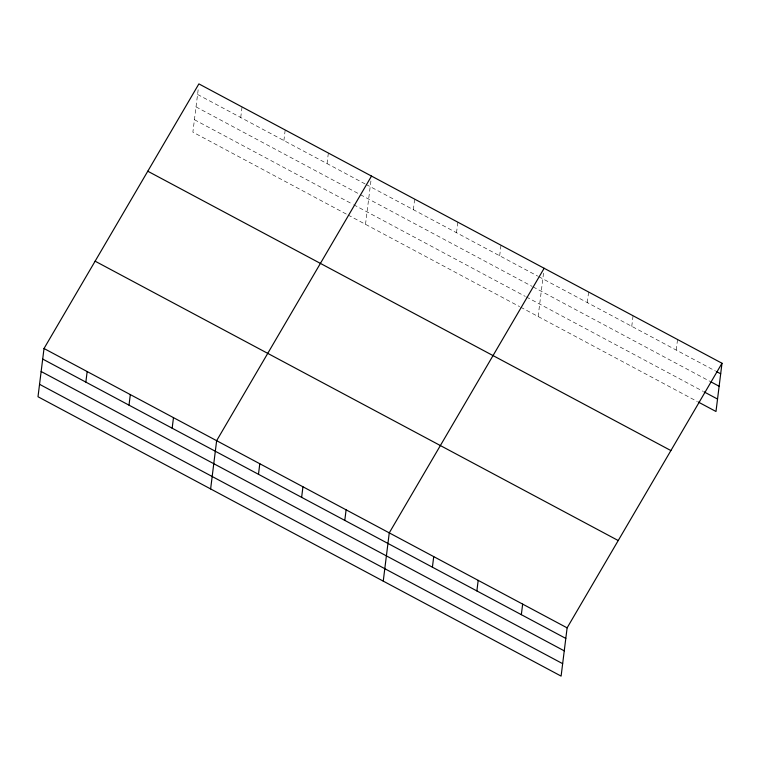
<?xml version="1.0" encoding="UTF-8"?>
<svg xmlns="http://www.w3.org/2000/svg" width="760" height="760" viewBox="0 0 760 760"><rect width="100%" height="100%" fill="white"/><g stroke="black" fill="none" stroke-linecap="round" stroke-linejoin="round"><path stroke-width="0.57" stroke-dasharray="3.8 2.85" d="M198.16 89.765L192.879 132.145L347.016 214.453M240.73 117.505L242.05 106.941M283.888 140.552L285.199 129.989M327.047 163.6L328.358 153.035M365.503 224.333L370.937 180.775M413.354 209.693L414.675 199.13M456.513 232.74L457.833 222.177M499.671 255.787L500.983 245.223M538.137 316.512L543.561 272.963M587.29 302.575L588.611 292.011M631.76 326.325L633.07 315.761M676.219 350.065L677.54 339.501M197.571 94.459L365.066 183.901M366.092 184.452L537.69 276.089M538.716 276.64L715.511 371.051M196.023 106.894L359.404 194.142M360.43 194.693L532.028 286.33M533.054 286.881L709.831 381.283M194.427 119.71L352.668 204.212M353.695 204.763L525.293 296.4M526.328 296.951L703.067 391.334M348.042 215.004L519.64 306.641M520.667 307.192L697.376 401.555"/><path stroke-width="1.14" d="M44.013 348.507L38 396.748L561.108 676.106L567.121 627.855L722 363.251L198.892 83.894L44.013 348.507L567.121 627.855M85.852 382.109L87.162 371.555M129.01 405.156L130.321 394.601M172.159 428.203L173.48 417.648M210.625 488.936L216.638 440.686L371.516 176.082M258.476 474.297L259.797 463.733M301.635 497.344L302.945 486.78M344.793 520.391L346.104 509.827M383.249 581.125L389.262 532.874L544.141 268.27M432.411 567.188L433.722 556.624M476.872 590.928L478.192 580.364M521.341 614.678L522.652 604.114M722 363.251L715.986 411.492L698.411 402.106M716.547 371.602L720.689 373.815M710.866 381.834L719.131 386.251M704.092 391.884L717.535 399.057M147.782 171.218L670.89 450.566M95.123 261.183L618.231 540.54M42.693 359.062L565.801 638.419M41.145 371.507L564.253 650.855M39.548 384.313L562.656 663.67"/></g></svg>
